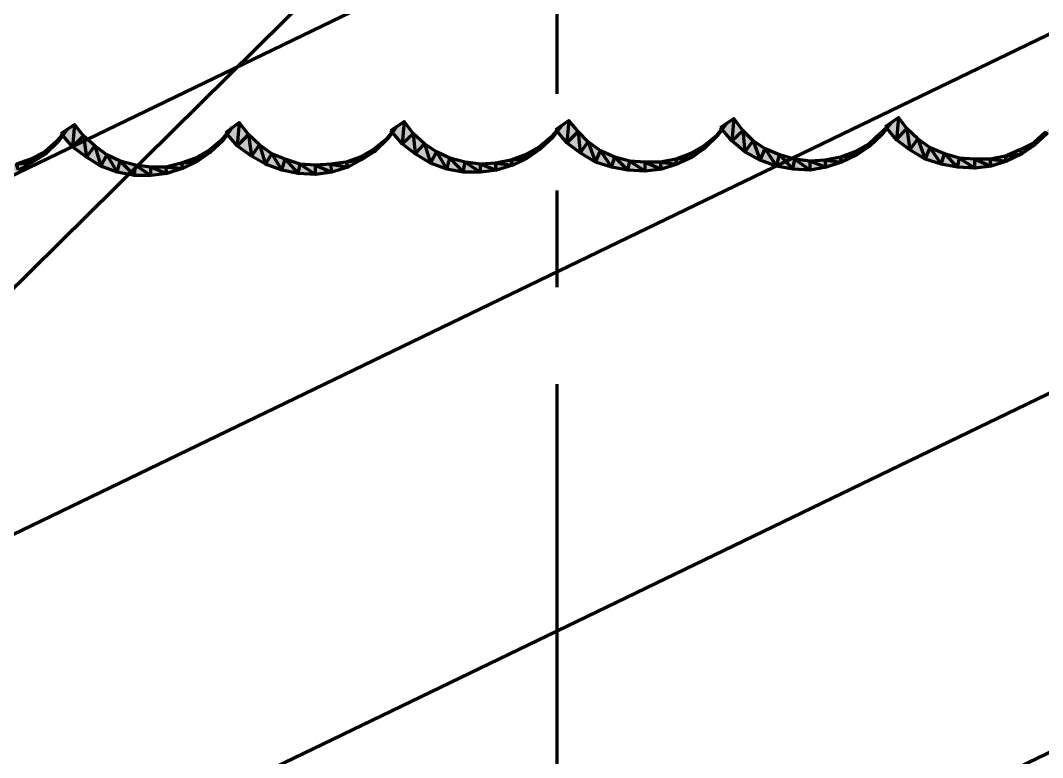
# Model space of a CAD drawing. Header units: inches. Extents: x 13 to 428, y 9 to 297.
# Drawn here: x 184.21 to 214.65, y 170.52 to 192.46 of the extents above; entities that cross this region are included whole.
import ezdxf

# ---------------------------------------------------------------- set-up
doc = ezdxf.new("R2010")
doc.units = ezdxf.units.IN
doc.header["$MEASUREMENT"] = 0
doc.layers.add('H', color=7, linetype='CONTINUOUS', lineweight=100)
doc.layers.add('P', color=250, linetype='CONTINUOUS', lineweight=100)

msp = doc.modelspace()

# ---------------------------------------------------------------- hatches: boundary and pattern name
at = {"layer": 'H', "linetype": 'Continuous'}
for points in [[(180.515, 189.03), (180.909, 189.333), (180.848, 188.636), (180.515, 189.03), (180.909, 189.333), (180.848, 188.636), (181.182, 188.97), (180.909, 189.333), (180.515, 189.03), (180.848, 188.636), (181.182, 188.97), (181.273, 188.333), (180.848, 188.636), (180.515, 189.03), (181.182, 188.97), (181.273, 188.333), (181.515, 188.667), (181.182, 188.97), (180.515, 189.03), (181.273, 188.333), (181.515, 188.667), (181.697, 188.091), (181.273, 188.333), (180.515, 189.03), (181.515, 188.667), (181.697, 188.091), (181.879, 188.394), (181.515, 188.667), (180.515, 189.03), (181.697, 188.091), (181.879, 188.394), (182.182, 187.909), (181.697, 188.091), (180.515, 189.03), (181.879, 188.394), (182.182, 187.909), (182.303, 188.242), (181.879, 188.394), (180.515, 189.03), (182.182, 187.909), (182.303, 188.242), (182.697, 187.818), (182.182, 187.909), (180.515, 189.03), (182.303, 188.242), (182.697, 187.818), (182.727, 188.091), (182.303, 188.242), (180.515, 189.03), (182.697, 187.818), (182.727, 188.091), (183.182, 187.788), (182.697, 187.818), (180.515, 189.03), (182.727, 188.091), (183.182, 187.788), (183.182, 188.061), (182.727, 188.091), (180.515, 189.03), (183.182, 187.788), (183.182, 188.061), (183.667, 187.848), (183.182, 187.788), (180.515, 189.03), (183.182, 188.061), (183.667, 187.848), (183.636, 188.061), (183.182, 188.061), (180.515, 189.03), (183.667, 187.848), (183.636, 188.061), (184.152, 188), (183.667, 187.848), (180.515, 189.03), (183.636, 188.061), (184.152, 188), (184.091, 188.182), (183.636, 188.061), (180.515, 189.03), (184.152, 188), (184.091, 188.182), (184.576, 188.242), (184.152, 188), (180.515, 189.03), (184.091, 188.182), (184.576, 188.242), (184.515, 188.333), (184.091, 188.182), (180.515, 189.03), (184.576, 188.242), (184.515, 188.333), (184.97, 188.485), (184.576, 188.242), (180.515, 189.03), (184.515, 188.333), (184.97, 188.485), (184.939, 188.545), (184.515, 188.333), (180.515, 189.03), (184.97, 188.485), (184.939, 188.545), (185.333, 188.848), (184.97, 188.485), (180.515, 189.03), (184.939, 188.545), (185.333, 188.848), (185.303, 188.879), (184.939, 188.545), (180.515, 189.03), (185.333, 188.848), (185.303, 188.879), (185.606, 189.212), (185.333, 188.848)], [(185.424, 189.091), (185.818, 189.364), (185.758, 188.697), (185.424, 189.091), (185.818, 189.364), (185.758, 188.697), (186.091, 189.03), (185.818, 189.364), (185.424, 189.091), (185.758, 188.697), (186.091, 189.03), (186.182, 188.394), (185.758, 188.697), (185.424, 189.091), (186.091, 189.03), (186.182, 188.394), (186.424, 188.727), (186.091, 189.03), (185.424, 189.091), (186.182, 188.394), (186.424, 188.727), (186.606, 188.121), (186.182, 188.394), (185.424, 189.091), (186.424, 188.727), (186.606, 188.121), (186.788, 188.455), (186.424, 188.727), (185.424, 189.091), (186.606, 188.121), (186.788, 188.455), (187.091, 187.939), (186.606, 188.121), (185.424, 189.091), (186.788, 188.455), (187.091, 187.939), (187.182, 188.273), (186.788, 188.455), (185.424, 189.091), (187.091, 187.939), (187.182, 188.273), (187.606, 187.848), (187.091, 187.939), (185.424, 189.091), (187.182, 188.273), (187.606, 187.848), (187.636, 188.152), (187.182, 188.273), (185.424, 189.091), (187.606, 187.848), (187.636, 188.152), (188.091, 187.848), (187.606, 187.848), (185.424, 189.091), (187.636, 188.152), (188.091, 187.848), (188.091, 188.091), (187.636, 188.152), (185.424, 189.091), (188.091, 187.848), (188.091, 188.091), (188.576, 187.909), (188.091, 187.848), (185.424, 189.091), (188.091, 188.091), (188.576, 187.909), (188.545, 188.091), (188.091, 188.091), (185.424, 189.091), (188.576, 187.909), (188.545, 188.091), (189.061, 188.061), (188.576, 187.909), (185.424, 189.091), (188.545, 188.091), (189.061, 188.061), (189, 188.212), (188.545, 188.091), (185.424, 189.091), (189.061, 188.061), (189, 188.212), (189.485, 188.273), (189.061, 188.061), (185.424, 189.091), (189, 188.212), (189.485, 188.273), (189.424, 188.364), (189, 188.212), (185.424, 189.091), (189.485, 188.273), (189.424, 188.364), (189.879, 188.545), (189.485, 188.273), (185.424, 189.091), (189.424, 188.364), (189.879, 188.545), (189.848, 188.606), (189.424, 188.364), (185.424, 189.091), (189.879, 188.545), (189.848, 188.606), (190.242, 188.879), (189.879, 188.545), (185.424, 189.091), (189.848, 188.606), (190.242, 188.879), (190.212, 188.909), (189.848, 188.606), (185.424, 189.091), (190.242, 188.879), (190.212, 188.909), (190.515, 189.273), (190.242, 188.879)], [(190.333, 189.121), (190.727, 189.424), (190.667, 188.727), (190.333, 189.121), (190.727, 189.424), (190.667, 188.727), (191, 189.061), (190.727, 189.424), (190.333, 189.121), (190.667, 188.727), (191, 189.061), (191.091, 188.424), (190.667, 188.727), (190.333, 189.121), (191, 189.061), (191.091, 188.424), (191.333, 188.758), (191, 189.061), (190.333, 189.121), (191.091, 188.424), (191.333, 188.758), (191.515, 188.182), (191.091, 188.424), (190.333, 189.121), (191.333, 188.758), (191.515, 188.182), (191.697, 188.485), (191.333, 188.758), (190.333, 189.121), (191.515, 188.182), (191.697, 188.485), (192, 188), (191.515, 188.182), (190.333, 189.121), (191.697, 188.485), (192, 188), (192.091, 188.333), (191.697, 188.485), (190.333, 189.121), (192, 188), (192.091, 188.333), (192.485, 187.909), (192, 188), (190.333, 189.121), (192.091, 188.333), (192.485, 187.909), (192.545, 188.182), (192.091, 188.333), (190.333, 189.121), (192.485, 187.909), (192.545, 188.182), (193, 187.879), (192.485, 187.909), (190.333, 189.121), (192.545, 188.182), (193, 187.879), (193, 188.152), (192.545, 188.182), (190.333, 189.121), (193, 187.879), (193, 188.152), (193.485, 187.939), (193, 187.879), (190.333, 189.121), (193, 188.152), (193.485, 187.939), (193.455, 188.182), (193, 188.152), (190.333, 189.121), (193.485, 187.939), (193.455, 188.182), (193.97, 188.091), (193.485, 187.939), (190.333, 189.121), (193.455, 188.182), (193.97, 188.091), (193.909, 188.242), (193.455, 188.182), (190.333, 189.121), (193.97, 188.091), (193.909, 188.242), (194.394, 188.333), (193.97, 188.091), (190.333, 189.121), (193.909, 188.242), (194.394, 188.333), (194.333, 188.394), (193.909, 188.242), (190.333, 189.121), (194.394, 188.333), (194.333, 188.394), (194.788, 188.576), (194.394, 188.333), (190.333, 189.121), (194.333, 188.394), (194.788, 188.576), (194.758, 188.636), (194.333, 188.394), (190.333, 189.121), (194.788, 188.576), (194.758, 188.636), (195.152, 188.939), (194.788, 188.576), (190.333, 189.121), (194.758, 188.636), (195.152, 188.939), (195.121, 188.939), (194.758, 188.636), (190.333, 189.121), (195.152, 188.939), (195.121, 188.939), (195.424, 189.303), (195.152, 188.939)], [(195.242, 189.182), (195.636, 189.455), (195.576, 188.788), (195.242, 189.182), (195.636, 189.455), (195.576, 188.788), (195.909, 189.091), (195.636, 189.455), (195.242, 189.182), (195.576, 188.788), (195.909, 189.091), (195.97, 188.485), (195.576, 188.788), (195.242, 189.182), (195.909, 189.091), (195.97, 188.485), (196.242, 188.788), (195.909, 189.091), (195.242, 189.182), (195.97, 188.485), (196.242, 188.788), (196.424, 188.212), (195.97, 188.485), (195.242, 189.182), (196.242, 188.788), (196.424, 188.212), (196.606, 188.545), (196.242, 188.788), (195.242, 189.182), (196.424, 188.212), (196.606, 188.545), (196.909, 188.03), (196.424, 188.212), (195.242, 189.182), (196.606, 188.545), (196.909, 188.03), (197, 188.364), (196.606, 188.545), (195.242, 189.182), (196.909, 188.03), (197, 188.364), (197.394, 187.939), (196.909, 188.03), (195.242, 189.182), (197, 188.364), (197.394, 187.939), (197.455, 188.242), (197, 188.364), (195.242, 189.182), (197.394, 187.939), (197.455, 188.242), (197.909, 187.939), (197.394, 187.939), (195.242, 189.182), (197.455, 188.242), (197.909, 187.939), (197.909, 188.182), (197.455, 188.242), (195.242, 189.182), (197.909, 187.939), (197.909, 188.182), (198.394, 188), (197.909, 187.939), (195.242, 189.182), (197.909, 188.182), (198.394, 188), (198.364, 188.212), (197.909, 188.182), (195.242, 189.182), (198.394, 188), (198.364, 188.212), (198.879, 188.152), (198.394, 188), (195.242, 189.182), (198.364, 188.212), (198.879, 188.152), (198.818, 188.303), (198.364, 188.212), (195.242, 189.182), (198.879, 188.152), (198.818, 188.303), (199.303, 188.364), (198.879, 188.152), (195.242, 189.182), (198.818, 188.303), (199.303, 188.364), (199.242, 188.455), (198.818, 188.303), (195.242, 189.182), (199.303, 188.364), (199.242, 188.455), (199.697, 188.636), (199.303, 188.364), (195.242, 189.182), (199.242, 188.455), (199.697, 188.636), (199.667, 188.697), (199.242, 188.455), (195.242, 189.182), (199.697, 188.636), (199.667, 188.697), (200.061, 188.97), (199.697, 188.636), (195.242, 189.182), (199.667, 188.697), (200.061, 188.97), (200.03, 189), (199.667, 188.697), (195.242, 189.182), (200.061, 188.97), (200.03, 189), (200.333, 189.333), (200.061, 188.97)], [(200.152, 189.212), (200.545, 189.485), (200.485, 188.818), (200.152, 189.212), (200.545, 189.485), (200.485, 188.818), (200.818, 189.152), (200.545, 189.485), (200.152, 189.212), (200.485, 188.818), (200.818, 189.152), (200.879, 188.515), (200.485, 188.818), (200.152, 189.212), (200.818, 189.152), (200.879, 188.515), (201.121, 188.848), (200.818, 189.152), (200.152, 189.212), (200.879, 188.515), (201.121, 188.848), (201.333, 188.242), (200.879, 188.515), (200.152, 189.212), (201.121, 188.848), (201.333, 188.242), (201.485, 188.576), (201.121, 188.848), (200.152, 189.212), (201.333, 188.242), (201.485, 188.576), (201.818, 188.091), (201.333, 188.242), (200.152, 189.212), (201.485, 188.576), (201.818, 188.091), (201.909, 188.394), (201.485, 188.576), (200.152, 189.212), (201.818, 188.091), (201.909, 188.394), (202.303, 188), (201.818, 188.091), (200.152, 189.212), (201.909, 188.394), (202.303, 188), (202.364, 188.273), (201.909, 188.394), (200.152, 189.212), (202.303, 188), (202.364, 188.273), (202.818, 187.97), (202.303, 188), (200.152, 189.212), (202.364, 188.273), (202.818, 187.97), (202.818, 188.242), (202.364, 188.273), (200.152, 189.212), (202.818, 187.97), (202.818, 188.242), (203.303, 188.03), (202.818, 187.97), (200.152, 189.212), (202.818, 188.242), (203.303, 188.03), (203.273, 188.242), (202.818, 188.242), (200.152, 189.212), (203.303, 188.03), (203.273, 188.242), (203.758, 188.182), (203.303, 188.03), (200.152, 189.212), (203.273, 188.242), (203.758, 188.182), (203.727, 188.333), (203.273, 188.242), (200.152, 189.212), (203.758, 188.182), (203.727, 188.333), (204.212, 188.394), (203.758, 188.182), (200.152, 189.212), (203.727, 188.333), (204.212, 188.394), (204.152, 188.485), (203.727, 188.333), (200.152, 189.212), (204.212, 188.394), (204.152, 188.485), (204.606, 188.667), (204.212, 188.394), (200.152, 189.212), (204.152, 188.485), (204.606, 188.667), (204.576, 188.727), (204.152, 188.485), (200.152, 189.212), (204.606, 188.667), (204.576, 188.727), (204.97, 189.03), (204.606, 188.667), (200.152, 189.212), (204.576, 188.727), (204.97, 189.03), (204.939, 189.03), (204.576, 188.727), (200.152, 189.212), (204.97, 189.03), (204.939, 189.03), (205.242, 189.394), (204.97, 189.03)], [(205.061, 189.273), (205.455, 189.545), (205.394, 188.879), (205.061, 189.273), (205.455, 189.545), (205.394, 188.879), (205.727, 189.182), (205.455, 189.545), (205.061, 189.273), (205.394, 188.879), (205.727, 189.182), (205.788, 188.545), (205.394, 188.879), (205.061, 189.273), (205.727, 189.182), (205.788, 188.545), (206.03, 188.879), (205.727, 189.182), (205.061, 189.273), (205.788, 188.545), (206.03, 188.879), (206.242, 188.303), (205.788, 188.545), (205.061, 189.273), (206.03, 188.879), (206.242, 188.303), (206.394, 188.636), (206.03, 188.879), (205.061, 189.273), (206.242, 188.303), (206.394, 188.636), (206.727, 188.121), (206.242, 188.303), (205.061, 189.273), (206.394, 188.636), (206.727, 188.121), (206.818, 188.455), (206.394, 188.636), (205.061, 189.273), (206.727, 188.121), (206.818, 188.455), (207.212, 188.03), (206.727, 188.121), (205.061, 189.273), (206.818, 188.455), (207.212, 188.03), (207.273, 188.333), (206.818, 188.455), (205.061, 189.273), (207.212, 188.03), (207.273, 188.333), (207.727, 188), (207.212, 188.03), (205.061, 189.273), (207.273, 188.333), (207.727, 188), (207.727, 188.273), (207.273, 188.333), (205.061, 189.273), (207.727, 188), (207.727, 188.273), (208.212, 188.091), (207.727, 188), (205.061, 189.273), (207.727, 188.273), (208.212, 188.091), (208.182, 188.303), (207.727, 188.273), (205.061, 189.273), (208.212, 188.091), (208.182, 188.303), (208.667, 188.242), (208.212, 188.091), (205.061, 189.273), (208.182, 188.303), (208.667, 188.242), (208.636, 188.394), (208.182, 188.303), (205.061, 189.273), (208.667, 188.242), (208.636, 188.394), (209.121, 188.455), (208.667, 188.242), (205.061, 189.273), (208.636, 188.394), (209.121, 188.455), (209.061, 188.545), (208.636, 188.394), (205.061, 189.273), (209.121, 188.455), (209.061, 188.545), (209.515, 188.727), (209.121, 188.455), (205.061, 189.273), (209.061, 188.545), (209.515, 188.727), (209.485, 188.788), (209.061, 188.545), (205.061, 189.273), (209.515, 188.727), (209.485, 188.788), (209.879, 189.061), (209.515, 188.727), (205.061, 189.273), (209.485, 188.788), (209.879, 189.061), (209.818, 189.091), (209.485, 188.788), (205.061, 189.273), (209.879, 189.061), (209.818, 189.091), (210.152, 189.424), (209.879, 189.061)], [(209.97, 189.303), (210.364, 189.576), (210.303, 188.909), (209.97, 189.303), (210.364, 189.576), (210.303, 188.909), (210.606, 189.242), (210.364, 189.576), (209.97, 189.303), (210.303, 188.909), (210.606, 189.242), (210.697, 188.606), (210.303, 188.909), (209.97, 189.303), (210.606, 189.242), (210.697, 188.606), (210.939, 188.939), (210.606, 189.242), (209.97, 189.303), (210.697, 188.606), (210.939, 188.939), (211.152, 188.333), (210.697, 188.606), (209.97, 189.303), (210.939, 188.939), (211.152, 188.333), (211.303, 188.667), (210.939, 188.939), (209.97, 189.303), (211.152, 188.333), (211.303, 188.667), (211.636, 188.182), (211.152, 188.333), (209.97, 189.303), (211.303, 188.667), (211.636, 188.182), (211.727, 188.485), (211.303, 188.667), (209.97, 189.303), (211.636, 188.182), (211.727, 188.485), (212.121, 188.091), (211.636, 188.182), (209.97, 189.303), (211.727, 188.485), (212.121, 188.091), (212.182, 188.364), (211.727, 188.485), (209.97, 189.303), (212.121, 188.091), (212.182, 188.364), (212.636, 188.061), (212.121, 188.091), (209.97, 189.303), (212.182, 188.364), (212.636, 188.061), (212.636, 188.333), (212.182, 188.364), (209.97, 189.303), (212.636, 188.061), (212.636, 188.333), (213.121, 188.121), (212.636, 188.061), (209.97, 189.303), (212.636, 188.333), (213.121, 188.121), (213.091, 188.333), (212.636, 188.333), (209.97, 189.303), (213.121, 188.121), (213.091, 188.333), (213.576, 188.273), (213.121, 188.121), (209.97, 189.303), (213.091, 188.333), (213.576, 188.273), (213.545, 188.424), (213.091, 188.333), (209.97, 189.303), (213.576, 188.273), (213.545, 188.424), (214.03, 188.485), (213.576, 188.273), (209.97, 189.303), (213.545, 188.424), (214.03, 188.485), (213.97, 188.606), (213.545, 188.424), (209.97, 189.303), (214.03, 188.485), (213.97, 188.606), (214.424, 188.758), (214.03, 188.485), (209.97, 189.303), (213.97, 188.606), (214.424, 188.758), (214.394, 188.818), (213.97, 188.606), (209.97, 189.303), (214.424, 188.758), (214.394, 188.818), (214.788, 189.091), (214.424, 188.758), (209.97, 189.303), (214.394, 188.818), (214.788, 189.091), (214.727, 189.121), (214.394, 188.818), (209.97, 189.303), (214.788, 189.091), (214.727, 189.121), (215.061, 189.485), (214.788, 189.091)]]:
    msp.add_hatch(color=0, dxfattribs=at).paths.add_polyline_path(points)

# ---------------------------------------------------------------- linework, layer by layer
at = {"layer": 'P', "color": 0, "linetype": 'Continuous'}
for points in [[(43.758, 120.152), (203.97, 197.515)], [(65.909, 120.152), (226.121, 197.515)], [(88.061, 120.152), (248.273, 197.515)], [(110.212, 120.152), (270.424, 197.515)], [(194.576, 194.939), (174.485, 175.091), (171.03, 175.091)], [(185.424, 189.091), (185.818, 189.364), (185.758, 188.697), (185.424, 189.091)], [(185.818, 189.364), (185.758, 188.697), (186.091, 189.03), (185.818, 189.364)], [(190.333, 189.121), (190.727, 189.424), (190.667, 188.727), (190.333, 189.121)], [(190.727, 189.424), (190.667, 188.727), (191, 189.061), (190.727, 189.424)], [(195.242, 189.182), (195.636, 189.455), (195.576, 188.788), (195.242, 189.182)], [(195.636, 189.455), (195.576, 188.788), (195.909, 189.091), (195.636, 189.455)], [(200.061, 188.97), (200.03, 189), (200.333, 189.333), (200.061, 188.97)], [(200.152, 189.212), (200.545, 189.485), (200.485, 188.818), (200.152, 189.212)], [(200.545, 189.485), (200.485, 188.818), (200.818, 189.152), (200.545, 189.485)], [(204.97, 189.03), (204.939, 189.03), (205.242, 189.394), (204.97, 189.03)], [(205.061, 189.273), (205.455, 189.545), (205.394, 188.879), (205.061, 189.273)], [(205.455, 189.545), (205.394, 188.879), (205.727, 189.182), (205.455, 189.545)], [(209.879, 189.061), (209.818, 189.091), (210.152, 189.424), (209.879, 189.061)], [(209.97, 189.303), (210.364, 189.576), (210.303, 188.909), (209.97, 189.303)], [(210.364, 189.576), (210.303, 188.909), (210.606, 189.242), (210.364, 189.576)], [(185.333, 188.848), (185.303, 188.879), (185.606, 189.212), (185.333, 188.848)], [(185.758, 188.697), (186.091, 189.03), (186.182, 188.394), (185.758, 188.697)], [(186.091, 189.03), (186.182, 188.394), (186.424, 188.727), (186.091, 189.03)], [(190.242, 188.879), (190.212, 188.909), (190.515, 189.273), (190.242, 188.879)], [(190.667, 188.727), (191, 189.061), (191.091, 188.424), (190.667, 188.727)], [(191, 189.061), (191.091, 188.424), (191.333, 188.758), (191, 189.061)], [(195.152, 188.939), (195.121, 188.939), (195.424, 189.303), (195.152, 188.939)], [(195.576, 188.788), (195.909, 189.091), (195.97, 188.485), (195.576, 188.788)], [(195.909, 189.091), (195.97, 188.485), (196.242, 188.788), (195.909, 189.091)], [(200.485, 188.818), (200.818, 189.152), (200.879, 188.515), (200.485, 188.818)], [(200.818, 189.152), (200.879, 188.515), (201.121, 188.848), (200.818, 189.152)], [(204.606, 188.667), (204.576, 188.727), (204.97, 189.03), (204.606, 188.667)], [(204.576, 188.727), (204.97, 189.03), (204.939, 189.03), (204.576, 188.727)], [(205.394, 188.879), (205.727, 189.182), (205.788, 188.545), (205.394, 188.879)], [(205.727, 189.182), (205.788, 188.545), (206.03, 188.879), (205.727, 189.182)], [(209.485, 188.788), (209.879, 189.061), (209.818, 189.091), (209.485, 188.788)], [(209.515, 188.727), (209.485, 188.788), (209.879, 189.061), (209.515, 188.727)], [(210.303, 188.909), (210.606, 189.242), (210.697, 188.606), (210.303, 188.909)], [(210.606, 189.242), (210.697, 188.606), (210.939, 188.939), (210.606, 189.242)], [(214.394, 188.818), (214.788, 189.091), (214.727, 189.121), (214.394, 188.818)], [(214.424, 188.758), (214.394, 188.818), (214.788, 189.091), (214.424, 188.758)], [(184.939, 188.545), (185.333, 188.848), (185.303, 188.879), (184.939, 188.545)], [(184.97, 188.485), (184.939, 188.545), (185.333, 188.848), (184.97, 188.485)], [(186.182, 188.394), (186.424, 188.727), (186.606, 188.121), (186.182, 188.394)], [(186.424, 188.727), (186.606, 188.121), (186.788, 188.455), (186.424, 188.727)], [(189.848, 188.606), (190.242, 188.879), (190.212, 188.909), (189.848, 188.606)], [(189.879, 188.545), (189.848, 188.606), (190.242, 188.879), (189.879, 188.545)], [(191.091, 188.424), (191.333, 188.758), (191.515, 188.182), (191.091, 188.424)], [(191.333, 188.758), (191.515, 188.182), (191.697, 188.485), (191.333, 188.758)], [(194.788, 188.576), (194.758, 188.636), (195.152, 188.939), (194.788, 188.576)], [(194.758, 188.636), (195.152, 188.939), (195.121, 188.939), (194.758, 188.636)], [(195.97, 188.485), (196.242, 188.788), (196.424, 188.212), (195.97, 188.485)], [(196.242, 188.788), (196.424, 188.212), (196.606, 188.545), (196.242, 188.788)], [(199.667, 188.697), (200.061, 188.97), (200.03, 189), (199.667, 188.697)], [(199.697, 188.636), (199.667, 188.697), (200.061, 188.97), (199.697, 188.636)], [(200.879, 188.515), (201.121, 188.848), (201.333, 188.242), (200.879, 188.515)], [(201.121, 188.848), (201.333, 188.242), (201.485, 188.576), (201.121, 188.848)], [(204.152, 188.485), (204.606, 188.667), (204.576, 188.727), (204.152, 188.485)], [(205.788, 188.545), (206.03, 188.879), (206.242, 188.303), (205.788, 188.545)], [(206.03, 188.879), (206.242, 188.303), (206.394, 188.636), (206.03, 188.879)], [(209.061, 188.545), (209.515, 188.727), (209.485, 188.788), (209.061, 188.545)], [(209.121, 188.455), (209.061, 188.545), (209.515, 188.727), (209.121, 188.455)], [(210.697, 188.606), (210.939, 188.939), (211.152, 188.333), (210.697, 188.606)], [(210.939, 188.939), (211.152, 188.333), (211.303, 188.667), (210.939, 188.939)], [(213.97, 188.606), (214.424, 188.758), (214.394, 188.818), (213.97, 188.606)], [(214.03, 188.485), (213.97, 188.606), (214.424, 188.758), (214.03, 188.485)], [(184.515, 188.333), (184.97, 188.485), (184.939, 188.545), (184.515, 188.333)], [(184.576, 188.242), (184.515, 188.333), (184.97, 188.485), (184.576, 188.242)], [(186.606, 188.121), (186.788, 188.455), (187.091, 187.939), (186.606, 188.121)], [(186.788, 188.455), (187.091, 187.939), (187.182, 188.273), (186.788, 188.455)], [(189.424, 188.364), (189.879, 188.545), (189.848, 188.606), (189.424, 188.364)], [(189.485, 188.273), (189.424, 188.364), (189.879, 188.545), (189.485, 188.273)], [(191.515, 188.182), (191.697, 188.485), (192, 188), (191.515, 188.182)], [(191.697, 188.485), (192, 188), (192.091, 188.333), (191.697, 188.485)], [(194.333, 188.394), (194.788, 188.576), (194.758, 188.636), (194.333, 188.394)], [(194.394, 188.333), (194.333, 188.394), (194.788, 188.576), (194.394, 188.333)], [(196.424, 188.212), (196.606, 188.545), (196.909, 188.03), (196.424, 188.212)], [(196.606, 188.545), (196.909, 188.03), (197, 188.364), (196.606, 188.545)], [(198.818, 188.303), (199.303, 188.364), (199.242, 188.455), (198.818, 188.303)], [(199.242, 188.455), (199.697, 188.636), (199.667, 188.697), (199.242, 188.455)], [(199.303, 188.364), (199.242, 188.455), (199.697, 188.636), (199.303, 188.364)], [(201.333, 188.242), (201.485, 188.576), (201.818, 188.091), (201.333, 188.242)], [(201.485, 188.576), (201.818, 188.091), (201.909, 188.394), (201.485, 188.576)], [(203.727, 188.333), (204.212, 188.394), (204.152, 188.485), (203.727, 188.333)], [(204.212, 188.394), (204.152, 188.485), (204.606, 188.667), (204.212, 188.394)], [(206.242, 188.303), (206.394, 188.636), (206.727, 188.121), (206.242, 188.303)], [(206.394, 188.636), (206.727, 188.121), (206.818, 188.455), (206.394, 188.636)], [(206.727, 188.121), (206.818, 188.455), (207.212, 188.03), (206.727, 188.121)], [(206.818, 188.455), (207.212, 188.03), (207.273, 188.333), (206.818, 188.455)], [(208.636, 188.394), (209.121, 188.455), (209.061, 188.545), (208.636, 188.394)], [(208.667, 188.242), (208.636, 188.394), (209.121, 188.455), (208.667, 188.242)], [(211.152, 188.333), (211.303, 188.667), (211.636, 188.182), (211.152, 188.333)], [(211.303, 188.667), (211.636, 188.182), (211.727, 188.485), (211.303, 188.667)], [(211.636, 188.182), (211.727, 188.485), (212.121, 188.091), (211.636, 188.182)], [(211.727, 188.485), (212.121, 188.091), (212.182, 188.364), (211.727, 188.485)], [(213.091, 188.333), (213.576, 188.273), (213.545, 188.424), (213.091, 188.333)], [(213.545, 188.424), (214.03, 188.485), (213.97, 188.606), (213.545, 188.424)], [(213.576, 188.273), (213.545, 188.424), (214.03, 188.485), (213.576, 188.273)], [(184.091, 188.182), (184.576, 188.242), (184.515, 188.333), (184.091, 188.182)], [(184.152, 188), (184.091, 188.182), (184.576, 188.242), (184.152, 188)], [(187.091, 187.939), (187.182, 188.273), (187.606, 187.848), (187.091, 187.939)], [(187.182, 188.273), (187.606, 187.848), (187.636, 188.152), (187.182, 188.273)], [(187.606, 187.848), (187.636, 188.152), (188.091, 187.848), (187.606, 187.848)], [(187.636, 188.152), (188.091, 187.848), (188.091, 188.091), (187.636, 188.152)], [(188.545, 188.091), (189.061, 188.061), (189, 188.212), (188.545, 188.091)], [(189, 188.212), (189.485, 188.273), (189.424, 188.364), (189, 188.212)], [(189.061, 188.061), (189, 188.212), (189.485, 188.273), (189.061, 188.061)], [(192, 188), (192.091, 188.333), (192.485, 187.909), (192, 188)], [(192.091, 188.333), (192.485, 187.909), (192.545, 188.182), (192.091, 188.333)], [(192.485, 187.909), (192.545, 188.182), (193, 187.879), (192.485, 187.909)], [(192.545, 188.182), (193, 187.879), (193, 188.152), (192.545, 188.182)], [(193, 188.152), (193.485, 187.939), (193.455, 188.182), (193, 188.152)], [(193, 187.879), (193, 188.152), (193.485, 187.939), (193, 187.879)], [(193.455, 188.182), (193.97, 188.091), (193.909, 188.242), (193.455, 188.182)], [(193.485, 187.939), (193.455, 188.182), (193.97, 188.091), (193.485, 187.939)], [(193.909, 188.242), (194.394, 188.333), (194.333, 188.394), (193.909, 188.242)], [(193.97, 188.091), (193.909, 188.242), (194.394, 188.333), (193.97, 188.091)], [(196.909, 188.03), (197, 188.364), (197.394, 187.939), (196.909, 188.03)], [(197, 188.364), (197.394, 187.939), (197.455, 188.242), (197, 188.364)], [(197.394, 187.939), (197.455, 188.242), (197.909, 187.939), (197.394, 187.939)], [(197.455, 188.242), (197.909, 187.939), (197.909, 188.182), (197.455, 188.242)], [(197.909, 188.182), (198.394, 188), (198.364, 188.212), (197.909, 188.182)], [(197.909, 187.939), (197.909, 188.182), (198.394, 188), (197.909, 187.939)], [(198.364, 188.212), (198.879, 188.152), (198.818, 188.303), (198.364, 188.212)], [(198.394, 188), (198.364, 188.212), (198.879, 188.152), (198.394, 188)], [(198.879, 188.152), (198.818, 188.303), (199.303, 188.364), (198.879, 188.152)], [(201.818, 188.091), (201.909, 188.394), (202.303, 188), (201.818, 188.091)], [(201.909, 188.394), (202.303, 188), (202.364, 188.273), (201.909, 188.394)], [(202.303, 188), (202.364, 188.273), (202.818, 187.97), (202.303, 188)], [(202.364, 188.273), (202.818, 187.97), (202.818, 188.242), (202.364, 188.273)], [(202.818, 187.97), (202.818, 188.242), (203.303, 188.03), (202.818, 187.97)], [(202.818, 188.242), (203.303, 188.03), (203.273, 188.242), (202.818, 188.242)], [(203.273, 188.242), (203.758, 188.182), (203.727, 188.333), (203.273, 188.242)], [(203.303, 188.03), (203.273, 188.242), (203.758, 188.182), (203.303, 188.03)], [(203.758, 188.182), (203.727, 188.333), (204.212, 188.394), (203.758, 188.182)], [(207.212, 188.03), (207.273, 188.333), (207.727, 188), (207.212, 188.03)], [(207.273, 188.333), (207.727, 188), (207.727, 188.273), (207.273, 188.333)], [(207.727, 188.273), (208.212, 188.091), (208.182, 188.303), (207.727, 188.273)], [(207.727, 188), (207.727, 188.273), (208.212, 188.091), (207.727, 188)], [(208.182, 188.303), (208.667, 188.242), (208.636, 188.394), (208.182, 188.303)], [(208.212, 188.091), (208.182, 188.303), (208.667, 188.242), (208.212, 188.091)], [(212.121, 188.091), (212.182, 188.364), (212.636, 188.061), (212.121, 188.091)], [(212.182, 188.364), (212.636, 188.061), (212.636, 188.333), (212.182, 188.364)], [(212.636, 188.061), (212.636, 188.333), (213.121, 188.121), (212.636, 188.061)], [(212.636, 188.333), (213.121, 188.121), (213.091, 188.333), (212.636, 188.333)], [(213.121, 188.121), (213.091, 188.333), (213.576, 188.273), (213.121, 188.121)], [(188.091, 187.848), (188.091, 188.091), (188.576, 187.909), (188.091, 187.848)], [(188.091, 188.091), (188.576, 187.909), (188.545, 188.091), (188.091, 188.091)], [(188.576, 187.909), (188.545, 188.091), (189.061, 188.061), (188.576, 187.909)]]:
    msp.add_lwpolyline(points, dxfattribs=at)
at = {"layer": 'P', "color": 253, "linetype": 'Continuous'}
for points in [[(213.879, 197.515), (200.182, 197.515), (200.182, 190.273)], [(200.182, 187.394), (200.182, 184.515)], [(200.182, 181.636), (200.182, 167.152)]]:
    msp.add_lwpolyline(points, dxfattribs=at)

doc.saveas('drawing.dxf')
